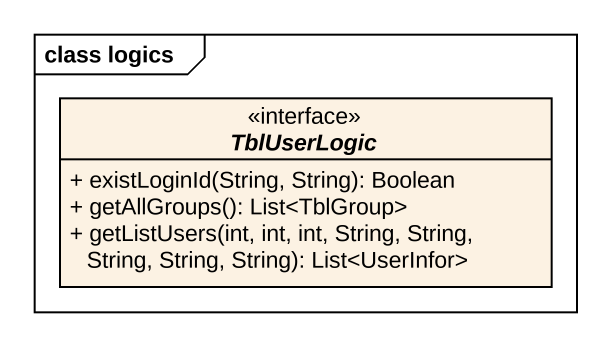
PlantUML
@startuml
mainframe class logics
hide circle
hide empty members
skinparam classAttributeIconSize 0
interface TblUserLogic <<interface>> {
  + existLoginId(String, String): Boolean
  + getAllGroups(): List<TblGroup>
  + getListUsers(int, int, int, String, String, String, String, String): List<UserInfor>
}
@enduml
